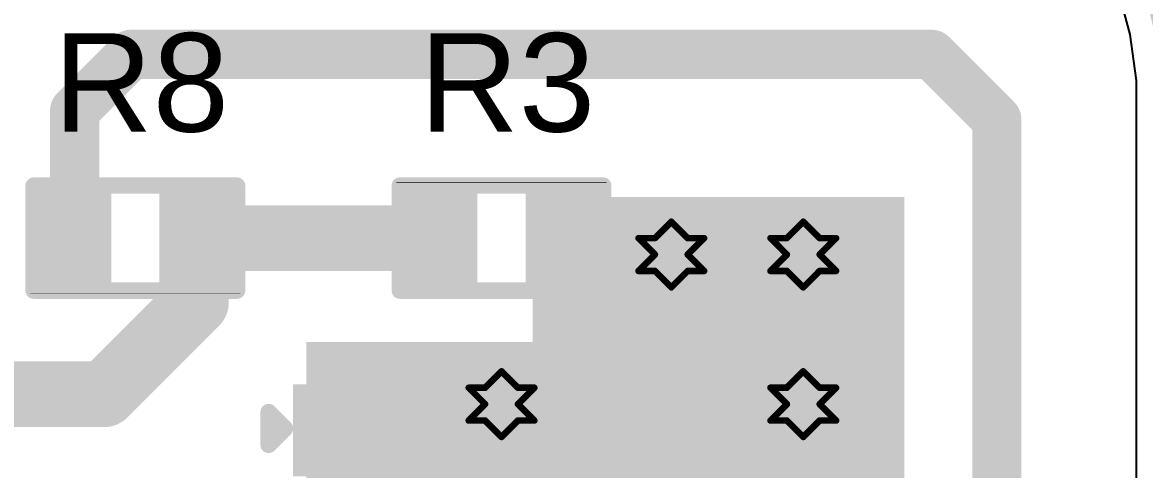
# Model space of a CAD drawing. Header units: inches. Extents: x -3 to 177, y -3 to 61.
# Drawn here: x 13.62 to 22.31, y 21.67 to 25.13 of the extents above; entities that cross this region are included whole.
import ezdxf

# ---------------------------------------------------------------- set-up
doc = ezdxf.new("R2010")
doc.units = ezdxf.units.IN
for name, color, linetype in [('Board Outline', 216, 'Continuous'), ('Bottom Layer', 5, 'Continuous'), ('Bottom Solder', 6, 'Continuous'), ('Drill Drawing', 1, 'Continuous'), ('Top Layer', 1, 'Continuous'), ('Top Overlay', 2, 'Continuous'), ('Top Paste', 8, 'Continuous'), ('Top Solder', 216, 'Continuous'), ('Via Holes', 16, 'Continuous')]:
    doc.layers.add(name, color=color, linetype=linetype)
doc.styles.add('Arial', font='', dxfattribs={"height": 0.2})
doc.styles.get('Arial').set_extended_font_data('Arial')

# ---------------------------------------------------------------- blocks, each defined once
blk = doc.blocks.new('6_TSOP__3')
at = {"layer": 'Top Layer'}
for points in [[(-0.81299685, 1.2550013), (-0.81299685, 0.7470013), (-1.51199723, 0.7470013), (-1.51199723, 1.2550013)], [(1.51200231, 1.2550013), (1.51200231, 0.7470013), (0.81300193, 0.7470013), (0.81300193, 1.2550013)], [(-0.81299685, 0.2540025399999999), (-0.81299685, -0.2539974600000001), (-1.51199723, -0.2539974599999999), (-1.51199723, 0.2540025400000001)], [(1.51200231, 0.2539999999999999), (1.51200231, -0.2540000000000001), (0.81300193, -0.2539999999999999), (0.81300193, 0.2540000000000001)], [(-0.81299685, -0.7469987599999999), (-0.81299685, -1.25499876), (-1.51199723, -1.25499876), (-1.51199723, -0.7469987599999999)], [(1.51200231, -0.7469987599999999), (1.51200231, -1.25499876), (0.81300193, -1.25499876), (0.81300193, -0.7469987599999999)]]:
    blk.add_hatch(color=1, dxfattribs=at).paths.add_polyline_path(points)
at = {"layer": 'Top Paste'}
for points in [[(-0.81299685, 1.2550013), (-0.81299685, 0.7470013), (-1.51199723, 0.7470013), (-1.51199723, 1.2550013)], [(1.51200231, 1.2550013), (1.51200231, 0.7470013), (0.81300193, 0.7470013), (0.81300193, 1.2550013)], [(-0.81299685, 0.2540025399999999), (-0.81299685, -0.2539974600000001), (-1.51199723, -0.2539974599999999), (-1.51199723, 0.2540025400000001)], [(1.51200231, 0.2539999999999999), (1.51200231, -0.2540000000000001), (0.81300193, -0.2539999999999999), (0.81300193, 0.2540000000000001)], [(-0.81299685, -0.7469987599999999), (-0.81299685, -1.25499876), (-1.51199723, -1.25499876), (-1.51199723, -0.7469987599999999)], [(1.51200231, -0.7469987599999999), (1.51200231, -1.25499876), (0.81300193, -1.25499876), (0.81300193, -0.7469987599999999)]]:
    blk.add_hatch(color=8, dxfattribs=at).paths.add_polyline_path(points)
at = {"layer": 'Top Solder'}
for points in [[(-0.71139685, 1.3566013), (-0.71139685, 0.6454013), (-1.61359723, 0.6454013), (-1.61359723, 1.3566013)], [(1.61360231, 1.3566013), (1.61360231, 0.6454013), (0.71140193, 0.6454013), (0.71140193, 1.3566013)], [(-0.71139685, 0.3556025399999999), (-0.71139685, -0.35559746), (-1.61359723, -0.3555974599999999), (-1.61359723, 0.3556025400000001)], [(1.61360231, 0.3555999999999999), (1.61360231, -0.3556000000000001), (0.71140193, -0.3555999999999999), (0.71140193, 0.3556000000000001)], [(-0.71139685, -0.6453987600000001), (-0.71139685, -1.35659876), (-1.61359723, -1.35659876), (-1.61359723, -0.64539876)], [(1.61360231, -0.6453987600000001), (1.61360231, -1.35659876), (0.71140193, -1.35659876), (0.71140193, -0.64539876)]]:
    blk.add_hatch(color=216, dxfattribs=at).paths.add_polyline_path(points)
at = {"layer": 'Top Overlay', "const_width": 0.127}
for points in [[(-0.69959728, 1.54880056), (0.7111999999999999, 1.5494)], [(-0.69959728, 1.3716), (-0.69959728, 1.54880056)], [(0.7111999999999999, 1.37219944), (0.7111999999999999, 1.5494)], [(-1.8034, 0.889), (-1.8034, 1.143)], [(-1.8034, 1.143), (-1.6764, 1.016)], [(-1.8034, 0.889), (-1.6764, 1.016)], [(-0.69959728, -1.54879802), (-0.69959728, -1.37159746)], [(0.7111999999999999, -1.54939746), (0.7111999999999999, -1.3721969)], [(-0.69959728, -1.54879802), (0.7111999999999999, -1.54939746)]]:
    blk.add_lwpolyline(points, dxfattribs=at)
at = {"layer": 'Top Overlay', "const_width": 0.0635}
for points in [[(-0.73134728, 1.54880056, 1), (-0.6678472799999999, 1.54880056, 1)], [(-0.73134728, 1.54880056, 1), (-0.6678472799999999, 1.54880056, 1)], [(0.67945, 1.5494, 1), (0.74295, 1.5494, 1)], [(0.67945, 1.5494, 1), (0.74295, 1.5494, 1)], [(-0.73134728, 1.3716, 1), (-0.6678472799999999, 1.3716, 1)], [(0.67945, 1.37219944, 1), (0.74295, 1.37219944, 1)], [(-1.83515, 1.143, 1), (-1.77165, 1.143, 1)], [(-1.83515, 1.143, 1), (-1.77165, 1.143, 1)], [(-1.70815, 1.016, 1), (-1.64465, 1.016, 1)], [(-1.70815, 1.016, 1), (-1.64465, 1.016, 1)], [(-1.83515, 0.889, 1), (-1.77165, 0.889, 1)], [(-1.83515, 0.889, 1), (-1.77165, 0.889, 1)], [(-0.73134728, -1.37159746, 1), (-0.6678472799999999, -1.37159746, 1)], [(0.67945, -1.3721969, 1), (0.74295, -1.3721969, 1)], [(-0.73134728, -1.54879802, 1), (-0.6678472799999999, -1.54879802, 1)], [(-0.73134728, -1.54879802, 1), (-0.6678472799999999, -1.54879802, 1)], [(0.67945, -1.54939746, 1), (0.74295, -1.54939746, 1)], [(0.67945, -1.54939746, 1), (0.74295, -1.54939746, 1)]]:
    blk.add_lwpolyline(points, format="xyb", close=True, dxfattribs=at)
blk = doc.blocks.new('R___0402_12')
at = {"layer": 'Top Layer'}
for points in [[(-0.6985, -0.3175), (-0.6985, 0.3175), (-0.2412999999999999, 0.3175), (-0.2413, -0.3175)], [(0.2412999999999999, -0.3175), (0.2413, 0.3175), (0.6985, 0.3175), (0.6985, -0.3175)]]:
    blk.add_hatch(color=1, dxfattribs=at).paths.add_polyline_path(points)
at = {"layer": 'Top Paste'}
for points in [[(-0.6985, -0.3175), (-0.6985, 0.3175), (-0.2412999999999999, 0.3175), (-0.2413, -0.3175)], [(0.2412999999999999, -0.3175), (0.2413, 0.3175), (0.6985, 0.3175), (0.6985, -0.3175)]]:
    blk.add_hatch(color=8, dxfattribs=at).paths.add_polyline_path(points)
at = {"layer": 'Top Solder'}
for points in [[(-0.75350116, -0.37250116), (-0.75350116, 0.37250116), (-0.1862988399999999, 0.37250116), (-0.18629884, -0.37250116)], [(0.1862988399999999, -0.37250116), (0.18629884, 0.37250116), (0.75350116, 0.37250116), (0.75350116, -0.37250116)]]:
    blk.add_hatch(color=216, dxfattribs=at).paths.add_polyline_path(points)
at = {"layer": 'Top Overlay'}
for points, const_width in [([(-0.7874, 0.4064), (0.7874, 0.4064)], 0.127), ([(-0.7874, -0.4064), (-0.7874, 0.4064)], 0.127), ([(0.7874, -0.4064), (0.7874, 0.4064)], 0.127), ([(-0.7874, -0.4064), (0.7874, -0.4064)], 0.127), ([(-0.8128, -0.4318), (0.8128, -0.4318)], 0.0032258)]:
    blk.add_lwpolyline(points, dxfattribs=dict(at, const_width=const_width))
for points, const_width in [([(-0.8191499999999999, 0.4064, 1), (-0.7556499999999999, 0.4064, 1)], 0.0635), ([(-0.8191499999999999, 0.4064, 1), (-0.7556499999999999, 0.4064, 1)], 0.0635), ([(0.7556499999999999, 0.4064, 1), (0.8191499999999999, 0.4064, 1)], 0.0635), ([(0.7556499999999999, 0.4064, 1), (0.8191499999999999, 0.4064, 1)], 0.0635), ([(-0.8191499999999999, -0.4064, 1), (-0.7556499999999999, -0.4064, 1)], 0.0635), ([(-0.8191499999999999, -0.4064, 1), (-0.7556499999999999, -0.4064, 1)], 0.0635), ([(0.7556499999999999, -0.4064, 1), (0.8191499999999999, -0.4064, 1)], 0.0635), ([(0.7556499999999999, -0.4064, 1), (0.8191499999999999, -0.4064, 1)], 0.0635), ([(-0.81360518, -0.4318, 1), (-0.8119948199999999, -0.4318, 1)], 0.0016129), ([(0.8119948199999999, -0.4318, 1), (0.81360518, -0.4318, 1)], 0.0016129)]:
    blk.add_lwpolyline(points, format="xyb", close=True, dxfattribs=dict(at, const_width=const_width))
blk = doc.blocks.new('R___0402_17')
at = {"layer": 'Top Layer'}
for points in [[(-0.6985, -0.3175), (-0.6985, 0.3175), (-0.2412999999999999, 0.3175), (-0.2413, -0.3175)], [(0.2412999999999999, -0.3175), (0.2413, 0.3175), (0.6985, 0.3175), (0.6985, -0.3175)]]:
    blk.add_hatch(color=1, dxfattribs=at).paths.add_polyline_path(points)
at = {"layer": 'Top Paste'}
for points in [[(-0.6985, -0.3175), (-0.6985, 0.3175), (-0.2412999999999999, 0.3175), (-0.2413, -0.3175)], [(0.2412999999999999, -0.3175), (0.2413, 0.3175), (0.6985, 0.3175), (0.6985, -0.3175)]]:
    blk.add_hatch(color=8, dxfattribs=at).paths.add_polyline_path(points)
at = {"layer": 'Top Solder'}
for points in [[(-0.75350116, -0.37250116), (-0.75350116, 0.37250116), (-0.1862988399999999, 0.37250116), (-0.18629884, -0.37250116)], [(0.1862988399999999, -0.37250116), (0.18629884, 0.37250116), (0.75350116, 0.37250116), (0.75350116, -0.37250116)]]:
    blk.add_hatch(color=216, dxfattribs=at).paths.add_polyline_path(points)
at = {"layer": 'Top Overlay'}
for points, const_width in [([(0.7874, 0.4064), (-0.7874, 0.4064)], 0.127), ([(-0.7874, 0.4064), (-0.7874, -0.4064)], 0.127), ([(0.7874, 0.4064), (0.7874, -0.4064)], 0.127), ([(0.7874, -0.4064), (-0.7874, -0.4064)], 0.127), ([(0.8128, -0.4318), (-0.8128, -0.4318)], 0.0032258)]:
    blk.add_lwpolyline(points, dxfattribs=dict(at, const_width=const_width))
for points, const_width in [([(-0.8191499999999999, 0.4064, 1), (-0.7556499999999999, 0.4064, 1)], 0.0635), ([(-0.8191499999999999, 0.4064, 1), (-0.7556499999999999, 0.4064, 1)], 0.0635), ([(0.7556499999999999, 0.4064, 1), (0.8191499999999999, 0.4064, 1)], 0.0635), ([(0.7556499999999999, 0.4064, 1), (0.8191499999999999, 0.4064, 1)], 0.0635), ([(-0.8191499999999999, -0.4064, 1), (-0.7556499999999999, -0.4064, 1)], 0.0635), ([(-0.8191499999999999, -0.4064, 1), (-0.7556499999999999, -0.4064, 1)], 0.0635), ([(0.7556499999999999, -0.4064, 1), (0.8191499999999999, -0.4064, 1)], 0.0635), ([(0.7556499999999999, -0.4064, 1), (0.8191499999999999, -0.4064, 1)], 0.0635), ([(-0.81360518, -0.4318, 1), (-0.8119948199999999, -0.4318, 1)], 0.0016129), ([(0.8119948199999999, -0.4318, 1), (0.81360518, -0.4318, 1)], 0.0016129)]:
    blk.add_lwpolyline(points, format="xyb", close=True, dxfattribs=dict(at, const_width=const_width))

msp = doc.modelspace()

# ---------------------------------------------------------------- hatches: boundary and pattern name
at = {"layer": 'Bottom Layer'}
h = msp.add_hatch(color=5, dxfattribs=at)
edge = h.paths.add_edge_path()
edge.add_arc((18.64249764, 23.33359824), 0.2999994, 0, 360)
h = msp.add_hatch(color=5, dxfattribs=at)
edge = h.paths.add_edge_path()
edge.add_arc((19.66439552, 23.33359824), 0.2999994, 0, 360)
h = msp.add_hatch(color=5, dxfattribs=at)
edge = h.paths.add_edge_path()
edge.add_arc((17.32759552, 22.17559954), 0.2999994, 0, 360)
h = msp.add_hatch(color=5, dxfattribs=at)
edge = h.paths.add_edge_path()
edge.add_arc((19.66439552, 22.17559954), 0.2999994, 0, 360)
at = {"layer": 'Bottom Solder'}
h = msp.add_hatch(color=6, dxfattribs=at)
edge = h.paths.add_edge_path()
edge.add_arc((18.64249764, 23.33359824), 0.4015993999999999, 0, 360)
h = msp.add_hatch(color=6, dxfattribs=at)
edge = h.paths.add_edge_path()
edge.add_arc((19.66439552, 23.33359824), 0.4015993999999999, 0, 360)
h = msp.add_hatch(color=6, dxfattribs=at)
edge = h.paths.add_edge_path()
edge.add_arc((17.32759552, 22.17559954), 0.4015993999999999, 0, 360)
h = msp.add_hatch(color=6, dxfattribs=at)
edge = h.paths.add_edge_path()
edge.add_arc((19.66439552, 22.17559954), 0.4015993999999999, 0, 360)
at = {"layer": 'Top Layer'}
for points in [[(17.56889552, 20.71739824), (20.447, 20.71739824), (20.447, 23.77809824), (17.56889552, 23.77809824)], [(15.81559702, 20.71739824), (20.11679746, 20.71739824), (20.11679746, 22.6568), (15.81559702, 22.6568)]]:
    msp.add_hatch(color=1, dxfattribs=at).paths.add_polyline_path(points)
h = msp.add_hatch(color=1, dxfattribs=at)
edge = h.paths.add_edge_path()
edge.add_arc((18.64249764, 23.33359824), 0.2999994, 0, 360)
h = msp.add_hatch(color=1, dxfattribs=at)
edge = h.paths.add_edge_path()
edge.add_arc((19.66439552, 23.33359824), 0.2999994, 0, 360)
h = msp.add_hatch(color=1, dxfattribs=at)
edge = h.paths.add_edge_path()
edge.add_arc((17.32759552, 22.17559954), 0.2999994, 0, 360)
h = msp.add_hatch(color=1, dxfattribs=at)
edge = h.paths.add_edge_path()
edge.add_arc((19.66439552, 22.17559954), 0.2999994, 0, 360)
at = {"layer": 'Top Solder'}
h = msp.add_hatch(color=216, dxfattribs=at)
edge = h.paths.add_edge_path()
edge.add_arc((18.64249764, 23.33359824), 0.4015993999999999, 0, 360)
h = msp.add_hatch(color=216, dxfattribs=at)
edge = h.paths.add_edge_path()
edge.add_arc((19.66439552, 23.33359824), 0.4015993999999999, 0, 360)
h = msp.add_hatch(color=216, dxfattribs=at)
edge = h.paths.add_edge_path()
edge.add_arc((17.32759552, 22.17559954), 0.4015993999999999, 0, 360)
h = msp.add_hatch(color=216, dxfattribs=at)
edge = h.paths.add_edge_path()
edge.add_arc((19.66439552, 22.17559954), 0.4015993999999999, 0, 360)
at = {"layer": 'Via Holes'}
h = msp.add_hatch(color=7, dxfattribs=at)
edge = h.paths.add_edge_path()
edge.add_arc((18.64249764, 23.33359824), 0.1499997, 0, 360)
h = msp.add_hatch(color=7, dxfattribs=at)
edge = h.paths.add_edge_path()
edge.add_arc((19.66439552, 23.33359824), 0.1499997, 0, 360)
h = msp.add_hatch(color=7, dxfattribs=at)
edge = h.paths.add_edge_path()
edge.add_arc((17.32759552, 22.17559954), 0.1499997, 0, 360)
h = msp.add_hatch(color=7, dxfattribs=at)
edge = h.paths.add_edge_path()
edge.add_arc((19.66439552, 22.17559954), 0.1499997, 0, 360)

# ---------------------------------------------------------------- linework, layer by layer
at = {"layer": 'Board Outline', "const_width": 0.127}
msp.add_lwpolyline([(19.4999991, 27.50000596, -0.4142135623730987), (22.50000326, 24.50000688)], format="xyb", dxfattribs=at)
at = {"layer": 'Bottom Layer'}
for p, q in [((22.10113944, 25.38296422), (22.19413392, 25.0359037)), ((22.19413392, 25.0359037), (22.24103502, 24.67964838)), ((22.24103502, 24.67964838), (22.2410401, 24.49999926)), ((22.2410401, 24.49999926), (22.2410401, 19.3148712))]:
    msp.add_line(p, q, dxfattribs=at)
at = {"layer": 'Drill Drawing', "const_width": 0.0508}
for points in [[(18.51549764, 23.46059824), (18.64249764, 23.58759824)], [(18.64249764, 23.58759824), (18.76949764, 23.46059824)], [(19.53739552, 23.46059824), (19.66439552, 23.58759824)], [(19.66439552, 23.58759824), (19.79139552, 23.46059824)], [(18.38849764, 23.46059824), (18.51549764, 23.33359824)], [(18.38849764, 23.46059824), (18.51549764, 23.46059824)], [(18.76949764, 23.46059824), (18.89649764, 23.46059824)], [(18.76949764, 23.33359824), (18.89649764, 23.46059824)], [(19.41039552, 23.46059824), (19.53739552, 23.33359824)], [(19.41039552, 23.46059824), (19.53739552, 23.46059824)], [(19.79139552, 23.46059824), (19.91839552, 23.46059824)], [(19.79139552, 23.33359824), (19.91839552, 23.46059824)], [(18.38849764, 23.20659824), (18.51549764, 23.33359824)], [(18.76949764, 23.33359824), (18.89649764, 23.20659824)], [(19.41039552, 23.20659824), (19.53739552, 23.33359824)], [(19.79139552, 23.33359824), (19.91839552, 23.20659824)], [(18.38849764, 23.20659824), (18.51549764, 23.20659824)], [(18.51549764, 23.20659824), (18.64249764, 23.07959824)], [(18.64249764, 23.07959824), (18.76949764, 23.20659824)], [(18.76949764, 23.20659824), (18.89649764, 23.20659824)], [(19.41039552, 23.20659824), (19.53739552, 23.20659824)], [(19.53739552, 23.20659824), (19.66439552, 23.07959824)], [(19.66439552, 23.07959824), (19.79139552, 23.20659824)], [(19.79139552, 23.20659824), (19.91839552, 23.20659824)], [(17.20059552, 22.30259954), (17.32759552, 22.42959954)], [(17.32759552, 22.42959954), (17.45459552, 22.30259954)], [(19.53739552, 22.30259954), (19.66439552, 22.42959954)], [(19.66439552, 22.42959954), (19.79139552, 22.30259954)], [(17.07359552, 22.30259954), (17.20059552, 22.17559954)], [(17.07359552, 22.30259954), (17.20059552, 22.30259954)], [(17.45459552, 22.30259954), (17.58159552, 22.30259954)], [(17.45459552, 22.17559954), (17.58159552, 22.30259954)], [(19.41039552, 22.30259954), (19.53739552, 22.17559954)], [(19.41039552, 22.30259954), (19.53739552, 22.30259954)], [(19.79139552, 22.30259954), (19.91839552, 22.30259954)], [(19.79139552, 22.17559954), (19.91839552, 22.30259954)], [(17.07359552, 22.04859954), (17.20059552, 22.17559954)], [(17.45459552, 22.17559954), (17.58159552, 22.04859954)], [(19.41039552, 22.04859954), (19.53739552, 22.17559954)], [(19.79139552, 22.17559954), (19.91839552, 22.04859954)], [(17.07359552, 22.04859954), (17.20059552, 22.04859954)], [(17.20059552, 22.04859954), (17.32759552, 21.92159954)], [(17.32759552, 21.92159954), (17.45459552, 22.04859954)], [(17.45459552, 22.04859954), (17.58159552, 22.04859954)], [(19.41039552, 22.04859954), (19.53739552, 22.04859954)], [(19.53739552, 22.04859954), (19.66439552, 21.92159954)], [(19.66439552, 21.92159954), (19.79139552, 22.04859954)], [(19.79139552, 22.04859954), (19.91839552, 22.04859954)]]:
    msp.add_lwpolyline(points, dxfattribs=at)
at = {"layer": 'Drill Drawing', "const_width": 0.0254}
for points in [[(18.62979764, 23.58759824, 1), (18.65519764, 23.58759824, 1)], [(18.62979764, 23.58759824, 1), (18.65519764, 23.58759824, 1)], [(19.65169552, 23.58759824, 1), (19.67709552, 23.58759824, 1)], [(19.65169552, 23.58759824, 1), (19.67709552, 23.58759824, 1)], [(18.37579764, 23.46059824, 1), (18.40119764, 23.46059824, 1)], [(18.37579764, 23.46059824, 1), (18.40119764, 23.46059824, 1)], [(18.50279764, 23.46059824, 1), (18.52819764, 23.46059824, 1)], [(18.50279764, 23.46059824, 1), (18.52819764, 23.46059824, 1)], [(18.75679764, 23.46059824, 1), (18.78219764, 23.46059824, 1)], [(18.75679764, 23.46059824, 1), (18.78219764, 23.46059824, 1)], [(18.88379764, 23.46059824, 1), (18.90919764, 23.46059824, 1)], [(18.88379764, 23.46059824, 1), (18.90919764, 23.46059824, 1)], [(19.39769552, 23.46059824, 1), (19.42309552, 23.46059824, 1)], [(19.39769552, 23.46059824, 1), (19.42309552, 23.46059824, 1)], [(19.52469552, 23.46059824, 1), (19.55009552, 23.46059824, 1)], [(19.52469552, 23.46059824, 1), (19.55009552, 23.46059824, 1)], [(19.77869552, 23.46059824, 1), (19.80409552, 23.46059824, 1)], [(19.77869552, 23.46059824, 1), (19.80409552, 23.46059824, 1)], [(19.90569552, 23.46059824, 1), (19.93109552, 23.46059824, 1)], [(19.90569552, 23.46059824, 1), (19.93109552, 23.46059824, 1)], [(18.50279764, 23.33359824, 1), (18.52819764, 23.33359824, 1)], [(18.50279764, 23.33359824, 1), (18.52819764, 23.33359824, 1)], [(18.75679764, 23.33359824, 1), (18.78219764, 23.33359824, 1)], [(18.75679764, 23.33359824, 1), (18.78219764, 23.33359824, 1)], [(19.52469552, 23.33359824, 1), (19.55009552, 23.33359824, 1)], [(19.52469552, 23.33359824, 1), (19.55009552, 23.33359824, 1)], [(19.77869552, 23.33359824, 1), (19.80409552, 23.33359824, 1)], [(19.77869552, 23.33359824, 1), (19.80409552, 23.33359824, 1)], [(18.37579764, 23.20659824, 1), (18.40119764, 23.20659824, 1)], [(18.37579764, 23.20659824, 1), (18.40119764, 23.20659824, 1)], [(18.50279764, 23.20659824, 1), (18.52819764, 23.20659824, 1)], [(18.50279764, 23.20659824, 1), (18.52819764, 23.20659824, 1)], [(18.75679764, 23.20659824, 1), (18.78219764, 23.20659824, 1)], [(18.75679764, 23.20659824, 1), (18.78219764, 23.20659824, 1)], [(18.88379764, 23.20659824, 1), (18.90919764, 23.20659824, 1)], [(18.88379764, 23.20659824, 1), (18.90919764, 23.20659824, 1)], [(19.39769552, 23.20659824, 1), (19.42309552, 23.20659824, 1)], [(19.39769552, 23.20659824, 1), (19.42309552, 23.20659824, 1)], [(19.52469552, 23.20659824, 1), (19.55009552, 23.20659824, 1)], [(19.52469552, 23.20659824, 1), (19.55009552, 23.20659824, 1)], [(19.77869552, 23.20659824, 1), (19.80409552, 23.20659824, 1)], [(19.77869552, 23.20659824, 1), (19.80409552, 23.20659824, 1)], [(19.90569552, 23.20659824, 1), (19.93109552, 23.20659824, 1)], [(19.90569552, 23.20659824, 1), (19.93109552, 23.20659824, 1)], [(18.62979764, 23.07959824, 1), (18.65519764, 23.07959824, 1)], [(18.62979764, 23.07959824, 1), (18.65519764, 23.07959824, 1)], [(19.65169552, 23.07959824, 1), (19.67709552, 23.07959824, 1)], [(19.65169552, 23.07959824, 1), (19.67709552, 23.07959824, 1)], [(17.31489552, 22.42959954, 1), (17.34029552, 22.42959954, 1)], [(17.31489552, 22.42959954, 1), (17.34029552, 22.42959954, 1)], [(19.65169552, 22.42959954, 1), (19.67709552, 22.42959954, 1)], [(19.65169552, 22.42959954, 1), (19.67709552, 22.42959954, 1)], [(17.06089552, 22.30259954, 1), (17.08629552, 22.30259954, 1)], [(17.06089552, 22.30259954, 1), (17.08629552, 22.30259954, 1)], [(17.18789552, 22.30259954, 1), (17.21329552, 22.30259954, 1)], [(17.18789552, 22.30259954, 1), (17.21329552, 22.30259954, 1)], [(17.44189552, 22.30259954, 1), (17.46729552, 22.30259954, 1)], [(17.44189552, 22.30259954, 1), (17.46729552, 22.30259954, 1)], [(17.56889552, 22.30259954, 1), (17.59429552, 22.30259954, 1)], [(17.56889552, 22.30259954, 1), (17.59429552, 22.30259954, 1)], [(19.39769552, 22.30259954, 1), (19.42309552, 22.30259954, 1)], [(19.39769552, 22.30259954, 1), (19.42309552, 22.30259954, 1)], [(19.52469552, 22.30259954, 1), (19.55009552, 22.30259954, 1)], [(19.52469552, 22.30259954, 1), (19.55009552, 22.30259954, 1)], [(19.77869552, 22.30259954, 1), (19.80409552, 22.30259954, 1)], [(19.77869552, 22.30259954, 1), (19.80409552, 22.30259954, 1)], [(19.90569552, 22.30259954, 1), (19.93109552, 22.30259954, 1)], [(19.90569552, 22.30259954, 1), (19.93109552, 22.30259954, 1)], [(17.18789552, 22.17559954, 1), (17.21329552, 22.17559954, 1)], [(17.18789552, 22.17559954, 1), (17.21329552, 22.17559954, 1)], [(17.44189552, 22.17559954, 1), (17.46729552, 22.17559954, 1)], [(17.44189552, 22.17559954, 1), (17.46729552, 22.17559954, 1)], [(19.52469552, 22.17559954, 1), (19.55009552, 22.17559954, 1)], [(19.52469552, 22.17559954, 1), (19.55009552, 22.17559954, 1)], [(19.77869552, 22.17559954, 1), (19.80409552, 22.17559954, 1)], [(19.77869552, 22.17559954, 1), (19.80409552, 22.17559954, 1)], [(17.06089552, 22.04859954, 1), (17.08629552, 22.04859954, 1)], [(17.06089552, 22.04859954, 1), (17.08629552, 22.04859954, 1)], [(17.18789552, 22.04859954, 1), (17.21329552, 22.04859954, 1)], [(17.18789552, 22.04859954, 1), (17.21329552, 22.04859954, 1)], [(17.44189552, 22.04859954, 1), (17.46729552, 22.04859954, 1)], [(17.44189552, 22.04859954, 1), (17.46729552, 22.04859954, 1)], [(17.56889552, 22.04859954, 1), (17.59429552, 22.04859954, 1)], [(17.56889552, 22.04859954, 1), (17.59429552, 22.04859954, 1)], [(19.39769552, 22.04859954, 1), (19.42309552, 22.04859954, 1)], [(19.39769552, 22.04859954, 1), (19.42309552, 22.04859954, 1)], [(19.52469552, 22.04859954, 1), (19.55009552, 22.04859954, 1)], [(19.52469552, 22.04859954, 1), (19.55009552, 22.04859954, 1)], [(19.77869552, 22.04859954, 1), (19.80409552, 22.04859954, 1)], [(19.77869552, 22.04859954, 1), (19.80409552, 22.04859954, 1)], [(19.90569552, 22.04859954, 1), (19.93109552, 22.04859954, 1)], [(19.90569552, 22.04859954, 1), (19.93109552, 22.04859954, 1)], [(17.31489552, 21.92159954, 1), (17.34029552, 21.92159954, 1)], [(17.31489552, 21.92159954, 1), (17.34029552, 21.92159954, 1)], [(19.65169552, 21.92159954, 1), (19.67709552, 21.92159954, 1)], [(19.65169552, 21.92159954, 1), (19.67709552, 21.92159954, 1)]]:
    msp.add_lwpolyline(points, format="xyb", close=True, dxfattribs=at)
at = {"layer": 'Top Layer'}
for points, const_width in [([(14.0220954, 24.44769812), (14.45739552, 24.88299824)], 0.3809999999999999), ([(14.45739552, 24.88299824), (20.6582772, 24.88299824)], 0.3809999999999999), ([(20.6582772, 24.88299824), (21.16299552, 24.37827992)], 0.3809999999999999), ([(14.0220954, 23.46059824), (14.0220954, 24.44769812)], 0.3809999999999999), ([(21.16299552, 18.51152), (21.16299552, 24.37827992)], 0.3809999999999999), ([(14.9618954, 23.46059824), (16.85769552, 23.46059824)], 0.508), ([(14.9618954, 22.96278364), (14.9618954, 23.46059824)], 0.508), ([(14.2509113, 22.25179954), (14.9618954, 22.96278364)], 0.508), ([(11.57125956, 22.25179954), (14.2509113, 22.25179954)], 0.508)]:
    msp.add_lwpolyline(points, dxfattribs=dict(at, const_width=const_width))
for points, const_width in [([(14.36214552, 24.88299824, 1), (14.55264552, 24.88299824, 1)], 0.1905), ([(14.36214552, 24.88299824, 1), (14.55264552, 24.88299824, 1)], 0.1905), ([(20.5630272, 24.88299824, 1), (20.7535272, 24.88299824, 1)], 0.1905), ([(20.5630272, 24.88299824, 1), (20.7535272, 24.88299824, 1)], 0.1905), ([(13.9268454, 24.44769812, 1), (14.1173454, 24.44769812, 1)], 0.1905), ([(13.9268454, 24.44769812, 1), (14.1173454, 24.44769812, 1)], 0.1905), ([(21.06774552, 24.37827992, 1), (21.25824552, 24.37827992, 1)], 0.1905), ([(21.06774552, 24.37827992, 1), (21.25824552, 24.37827992, 1)], 0.1905), ([(13.9268454, 23.46059824, 1), (14.1173454, 23.46059824, 1)], 0.1905), ([(14.8348954, 23.46059824, 1), (15.0888954, 23.46059824, 1)], 0.254), ([(14.8348954, 23.46059824, 1), (15.0888954, 23.46059824, 1)], 0.254), ([(16.73069552, 23.46059824, 1), (16.98469552, 23.46059824, 1)], 0.254), ([(14.8348954, 22.96278364, 1), (15.0888954, 22.96278364, 1)], 0.254), ([(14.8348954, 22.96278364, 1), (15.0888954, 22.96278364, 1)], 0.254), ([(14.1239113, 22.25179954, 1), (14.3779113, 22.25179954, 1)], 0.254), ([(14.1239113, 22.25179954, 1), (14.3779113, 22.25179954, 1)], 0.254)]:
    msp.add_lwpolyline(points, format="xyb", close=True, dxfattribs=dict(at, const_width=const_width))

# ---------------------------------------------------------------- block references
for name, p in [('R___0402_12', (14.4919954, 23.46059824)), ('6_TSOP__3', (17.32759552, 20.97139824))]:
    msp.add_blockref(name, p)
at = {"rotation": 180}
msp.add_blockref('R___0402_17', (17.32759552, 23.46059824), dxfattribs=at)

# ---------------------------------------------------------------- texts
at = {"layer": 'Top Overlay', "style": 'Arial'}
for s, p in [('R8', (13.85720114, 24.2849273)), ('R3', (16.69280126, 24.2849273))]:
    msp.add_text(s, height=0.7619999999999999, dxfattribs=at).set_placement(p)

doc.saveas('drawing.dxf')
